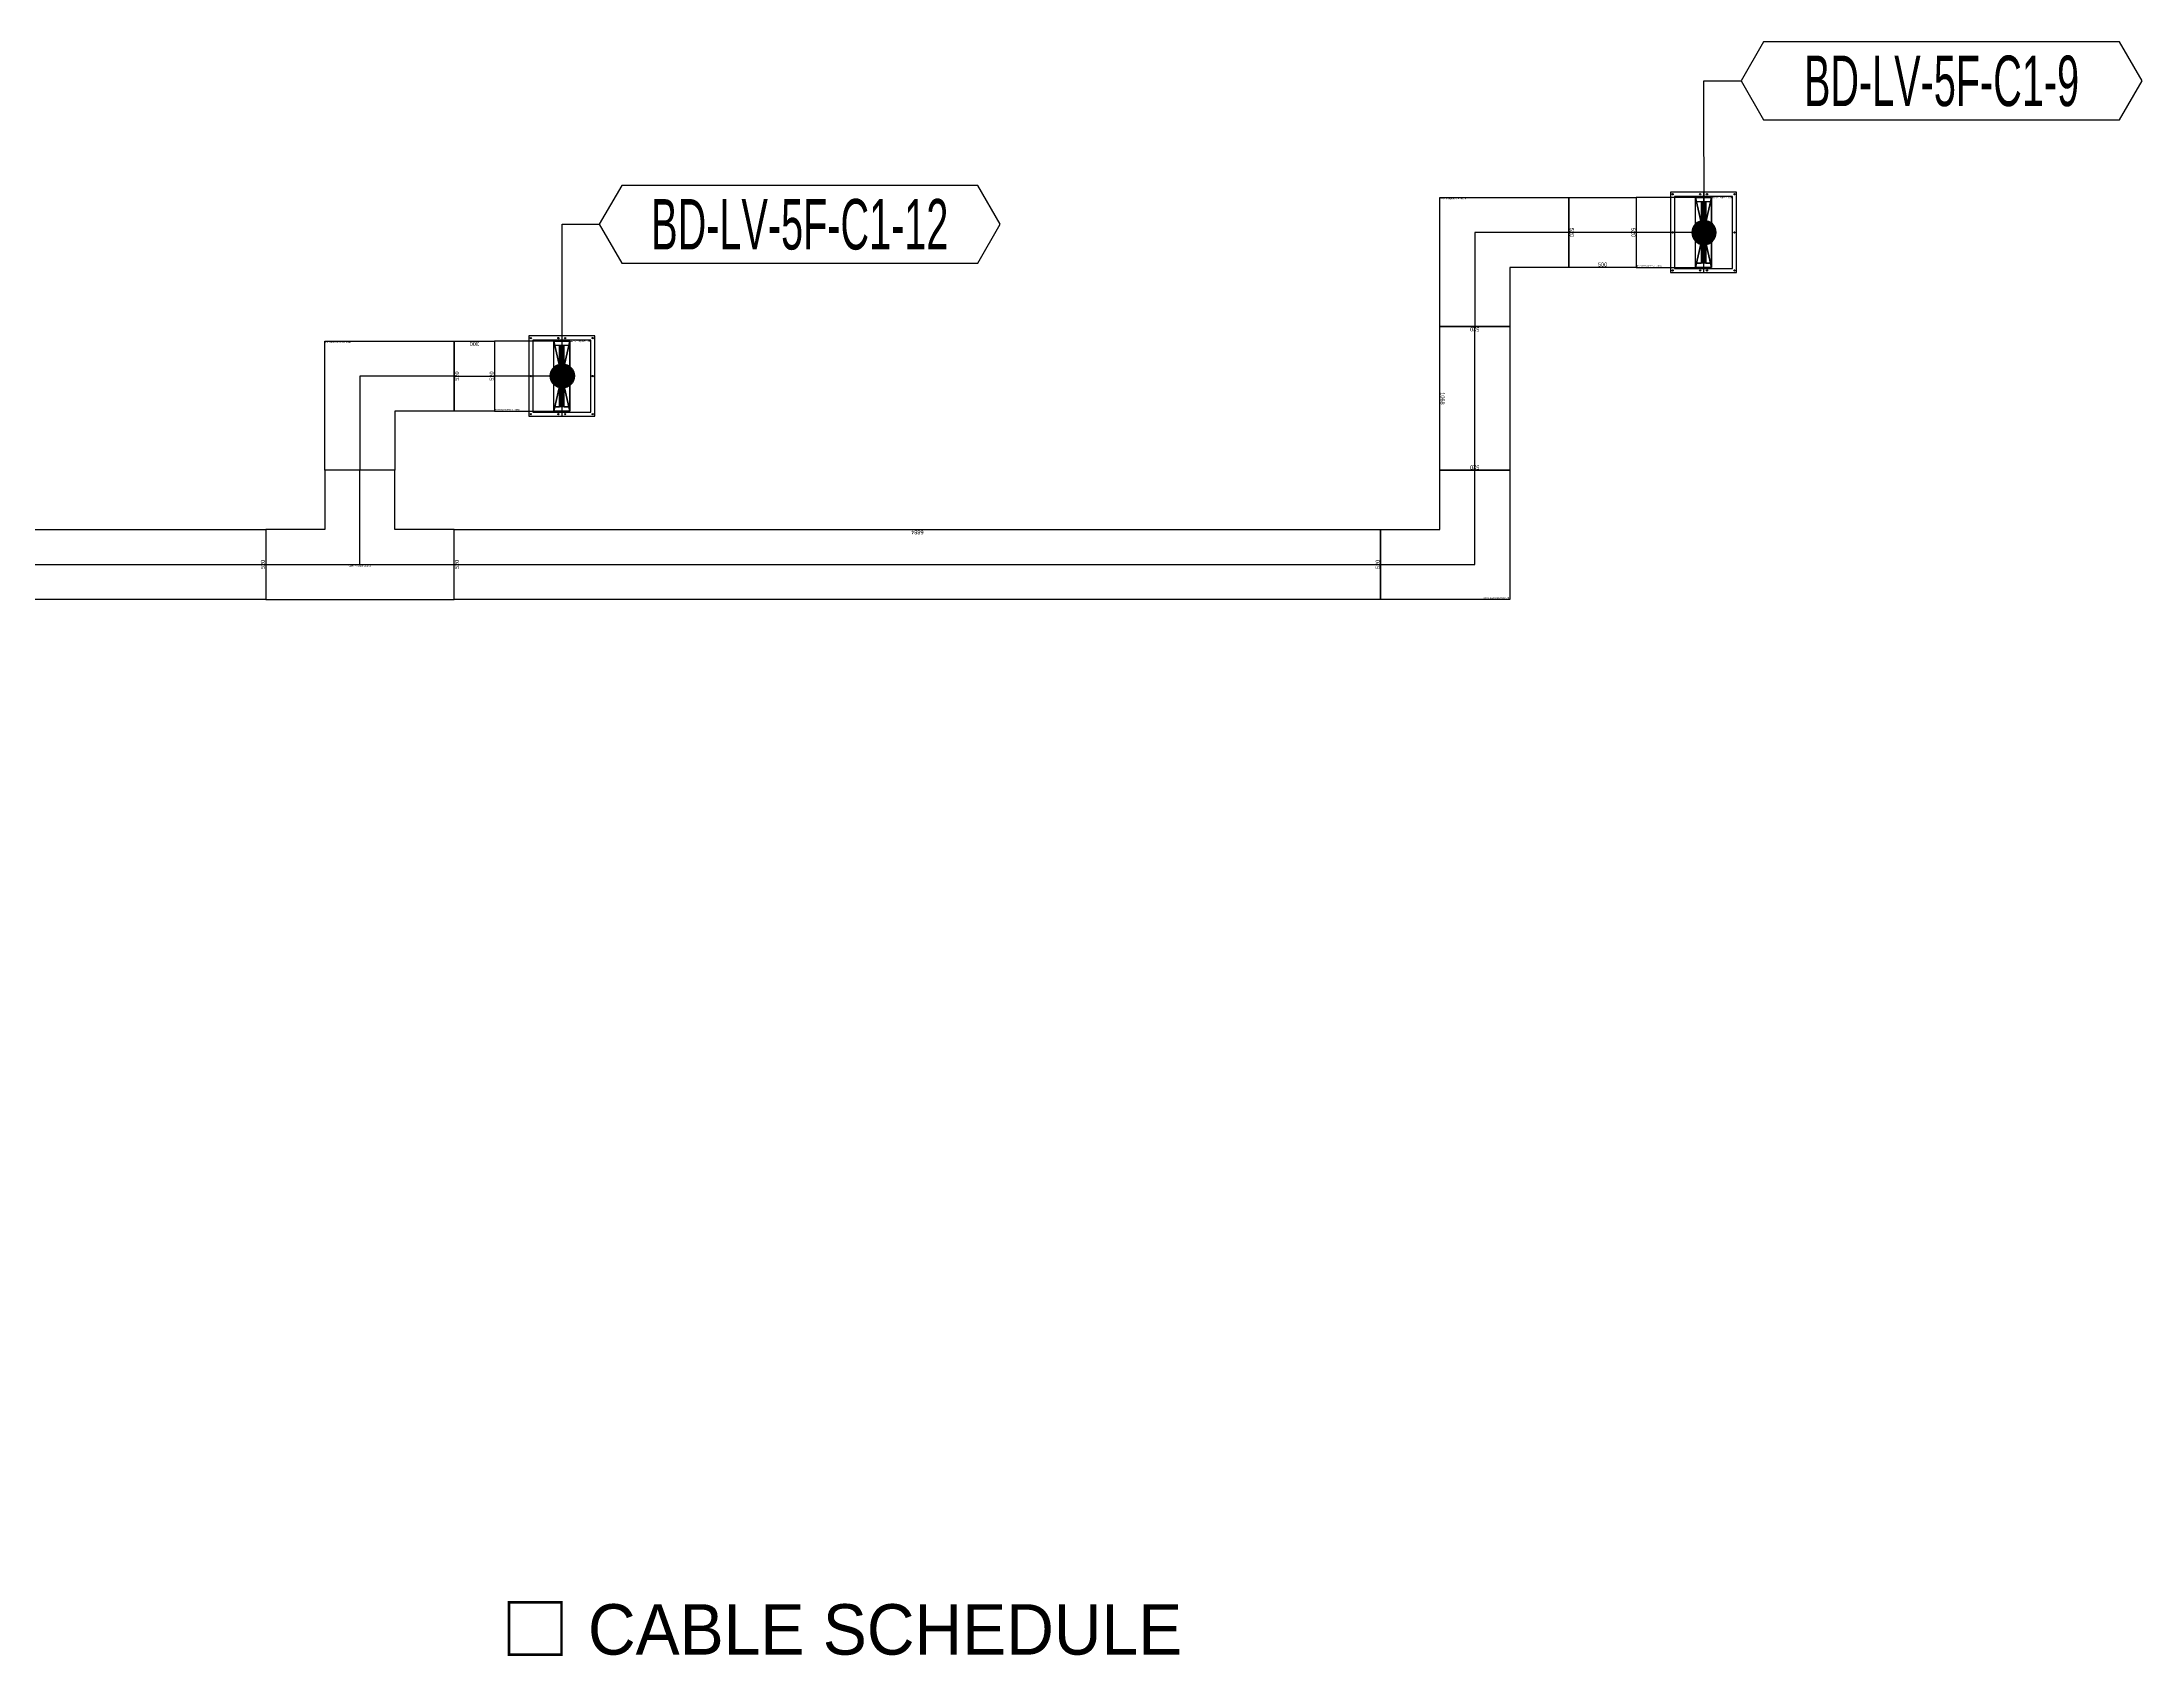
# Model space of a CAD drawing. Header units: millimetres. Extents: x 28486 to 374549, y -351975 to 868946.
# Drawn here: x 322432 to 338037, y 392886 to 404883 of the extents above; entities that cross this region are included whole.
import ezdxf
from ezdxf.enums import TextEntityAlignment as Align

# ---------------------------------------------------------------- set-up
doc = ezdxf.new("R2010")
doc.units = ezdxf.units.MM
doc.header["$LTSCALE"] = 150
doc.layers.get('Defpoints').update_dxf_attribs({"color": 150})
for name, color, linetype in [('-----27 Bus Duct_LV_380-220V_IT BACK UP', 2, 'Continuous'), ('-----29 Indicator', 1, 'Continuous'), ('-----29 주기', 1, 'Continuous'), ('-----30 Text', 2, 'Continuous'), ('-----99 Cable Schedule', 2, 'Continuous')]:
    doc.layers.add(name, color=color, linetype=linetype)
doc.styles.add('ELEC', font='')
doc.styles.get("Standard").update_dxf_attribs({"font": ''})
doc.styles.get('ELEC').set_extended_font_data('Dotum')
doc.styles.get('Standard').set_extended_font_data('Dotum')
doc.dimstyles.new('전기통신참고용-치수', dxfattribs={"dimscale": 15, "dimtxt": 2, "dimasz": 0, "dimexe": 0, "dimexo": 0, "dimgap": 0.4, "dimtad": 4, "dimdec": 0, "dimzin": 0, "dimdsep": 46, "dimtxsty": 'Standard', "dimblk": 'NONE', "dimcen": 0, "dimse1": 1, "dimse2": 1, "dimsd1": 1, "dimsd2": 1, "dimclrd": 8, "dimclre": 8, "dimclrt": 8, "dimadec": 0, "dimazin": 0, "dimtfac": 1, "dimtdec": 0, "dimtix": 1, "dimtmove": 2, "dimatfit": 0, "dimldrblk": 'NONE', "dimfxl": 2, "dimtolj": 1, "dimtzin": 0, "dimarcsym": 0})

# ---------------------------------------------------------------- blocks, each defined once
blk = doc.blocks.new('*D2134')
at = {"layer": 'Defpoints', "color": 0, "transparency": 16777216}
for p in [(1.186606368719367e-12, 7125.00368206641), (520.0000000000011, 7125.00368206641), (520.0000000000011, 7125.00368206641)]:
    blk.add_point(p, dxfattribs=at)
at = {"color": 0, "transparency": 16777216, "insert": (260.0000000000011, 7103.983329284863), "char_height": 30, "attachment_point": 5}
blk.add_mtext('\\A1;{\\C0;520}', dxfattribs=at)
blk = doc.blocks.new('_None')
blk = doc.blocks.new('*D2135')
at = {"layer": 'Defpoints', "color": 0, "transparency": 16777216}
for p in [(520.0000000000014, 7125.003682066414), (520.0000000001064, 7125.003682066414), (520.0000000000007, 1830.754327137652)]:
    blk.add_point(p, dxfattribs=at)
at = {"color": 0, "transparency": 16777216, "insert": (498.9796472185614, 4477.879004602031), "char_height": 30, "attachment_point": 5, "rotation": 90}
blk.add_mtext('\\A1;{\\C0;5294}', dxfattribs=at)
blk = doc.blocks.new('*D2136')
at = {"layer": 'Defpoints', "color": 0, "transparency": 16777216}
for p in [(3.268496584496461e-13, 1830.754327137651), (520.0000000000005, 1830.754327137651), (520.0000000000005, 1830.754327137651)]:
    blk.add_point(p, dxfattribs=at)
at = {"color": 0, "transparency": 16777216, "insert": (260.0000000000004, 1851.774679919198), "char_height": 30, "attachment_point": 5}
blk.add_mtext('\\A1;{\\C0;520}', dxfattribs=at)
blk = doc.blocks.new('*U42')
at = {"color": 0}
blk.add_lwpolyline([(-260.0000000000036, -260), (-260.0000000000036, -700), (259.9999999999964, -700), (259.9999999999964, -260), (699.9999999999964, -260), (699.9999999999964, 260), (-700.0000000000036, 260), (-700.0000000000036, -260)], close=True, dxfattribs=at)
at = {"color": 1}
for points in [[(700, 0), (-700, 0)], [(0, 0), (0, -700)]]:
    blk.add_lwpolyline(points, dxfattribs=at)
at = {"color": 0, "style": 'ELEC'}
blk.add_text('BD TEE(HORIZ)-AL 4000A', height=10, dxfattribs=at).set_placement((-3.637978807091713e-12, 10), align=Align.MIDDLE)
blk = doc.blocks.new('*D2138')
at = {"layer": 'Defpoints', "color": 0, "transparency": 16777216}
for p in [(3.126388037344441e-13, 2231.633393476762), (520.0000000000003, 2231.633393476762), (520.0000000000003, 2231.633393476762)]:
    blk.add_point(p, dxfattribs=at)
at = {"color": 0, "transparency": 16777216, "insert": (260.0000000000003, 2210.613040695215), "char_height": 30, "attachment_point": 5}
blk.add_mtext('\\A1;{\\C0;520}', dxfattribs=at)
blk = doc.blocks.new('*D2139')
at = {"layer": 'Defpoints', "color": 0, "transparency": 16777216}
for p in [(520.0000000000006, 2231.633393476763), (520.0000000001033, 2231.633393476763), (519.9999999999994, -4652.366607414076)]:
    blk.add_point(p, dxfattribs=at)
at = {"color": 0, "transparency": 16777216, "insert": (498.9796472185568, -1210.366606968656), "char_height": 30, "attachment_point": 5, "rotation": 90}
blk.add_mtext('\\A1;{\\C0;6884}', dxfattribs=at)
blk = doc.blocks.new('*D2140')
at = {"layer": 'Defpoints', "color": 0, "transparency": 16777216}
for p in [(-8.171241461241152e-13, -4652.366607414075), (519.9999999999992, -4652.366607414075), (519.9999999999992, -4652.366607414075)]:
    blk.add_point(p, dxfattribs=at)
at = {"color": 0, "transparency": 16777216, "insert": (259.9999999999992, -4631.346254632528), "char_height": 30, "attachment_point": 5}
blk.add_mtext('\\A1;{\\C0;520}', dxfattribs=at)
blk = doc.blocks.new('*U24')
at = {"color": 0}
blk.add_lwpolyline([(-260.0000000000036, -260), (699.9999999999964, -260), (699.9999999999964, 260), (259.9999999999964, 260), (259.9999999999964, 700), (-260.0000000000036, 700)], close=True, dxfattribs=at)
at = {"color": 1}
blk.add_lwpolyline([(700, 0), (0, 0), (0, 700)], dxfattribs=at)
at = {"color": 0, "style": 'ELEC'}
blk.add_text('BD ELBOW(HORIZ)-AL 4000A', height=10, dxfattribs=at).set_placement((-255.0000000000036, -250), align=Align.MIDDLE_LEFT)
blk = doc.blocks.new('*U23')
at = {"color": 1}
for p, q in [((60, 260), (-60, -260)), ((-60, 260), (60, -260))]:
    blk.add_line(p, q, dxfattribs=at)
at = {"color": 0}
blk.add_line((-3.637978807091713e-12, -298.4999999999964), (-3.637978807091713e-12, 298.5000000000036), dxfattribs=at)
for points in [[(-245.0000000000036, -298.4999999999964), (244.9999999999964, -298.4999999999964), (244.9999999999964, 298.5000000000036), (-245.0000000000036, 298.5000000000036)], [(-215.0000000000036, -267.4999999999964), (214.9999999999964, -267.4999999999964), (214.9999999999964, 267.5000000000036), (-215.0000000000036, 267.5000000000036)]]:
    blk.add_lwpolyline(points, close=True, dxfattribs=at)
at = {"color": 1}
blk.add_lwpolyline([(60, -260), (-60, -260), (-60, 260), (60, 260)], close=True, dxfattribs=at)
for points in [[(-60, 14, -0.414213562373095), (-58, 16), (-17.19999999999709, 16, 0.4142135623730951), (-16.19999999999709, 17), (-16.19999999999709, 227, 0.4142135623730951), (-17.19999999999709, 228), (-58, 228, -0.414213562373095), (-60, 230), (-60, 260, -0.4142135623730951), (-59, 259), (-59, 230, 0.4142135623730951), (-58, 229), (58, 229, 0.4142135623730951), (59, 230), (59, 259, -0.4142135623730951), (60, 260), (60, 230, -0.414213562373095), (58, 228), (17.19999999999709, 228, 0.4142135623730951), (16.19999999999709, 227), (16.19999999999709, 17, 0.4142135623730951), (17.19999999999709, 16), (58, 16, -0.414213562373095), (60, 14), (60.00000000000728, 2, -0.4142135623730951), (59.00000000000728, 3), (59, 14, 0.414213562373095), (58, 15), (-58, 15, 0.4142135623730951), (-59, 14), (-58.99999999999272, 3, -0.4142135623730951), (-59.99999999999272, 2), (-59.99999999999272, 2), (-59.99999999999272, 2), (-59.99999999999272, 2)], [(-15.19999999999709, 17), (-15.19999999999709, 227, -0.414213562373095), (-14.19999999999709, 228), (14.19999999999709, 228, -0.414213562373095), (15.19999999999709, 227), (15.19999999999709, 17, -0.414213562373095), (14.19999999999709, 16), (-14.19999999999709, 16, -0.414213562373095)], [(-14.19999999999709, 18), (-14.19999999999709, 226, -0.414213562373095), (-13.19999999999709, 227), (-8.85000000000582, 227, -0.414213562373095), (-7.850000000005821, 226), (-7.850000000005821, 18, -0.414213562373095), (-8.85000000000582, 17), (-13.19999999999709, 17, -0.414213562373095)], [(-6.849999999998545, 18), (-6.849999999998545, 226, -0.414213562373095), (-5.849999999998545, 227), (-1.500000000007276, 227, -0.414213562373095), (-0.500000000007276, 226), (-0.500000000007276, 18, -0.414213562373095), (-1.500000000007276, 17), (-5.849999999998545, 17, -0.414213562373095)], [(0.500000000007276, 18), (0.500000000007276, 226, -0.414213562373095), (1.500000000007276, 227), (5.849999999998545, 227, -0.414213562373095), (6.849999999998545, 226), (6.849999999998545, 18, -0.414213562373095), (5.849999999998545, 17), (1.500000000007276, 17, -0.414213562373095)], [(7.850000000005821, 18), (7.850000000005821, 226, -0.414213562373095), (8.85000000000582, 227), (13.19999999999709, 227, -0.414213562373095), (14.19999999999709, 226), (14.19999999999709, 18, -0.414213562373095), (13.19999999999709, 17), (8.85000000000582, 17, -0.414213562373095)], [(-60, -230, -0.414213562373095), (-58, -228), (-17.19999999999709, -228, 0.4142135623730951), (-16.19999999999709, -227), (-16.19999999999709, -17, 0.4142135623730951), (-17.19999999999709, -16), (-58, -16, -0.414213562373095), (-60, -14), (-59.99999999999272, 0, -0.4142135623730951), (-58.99999999999272, -1), (-59, -14, 0.4142135623730951), (-58, -15), (58, -15, 0.4142135623730951), (59, -14), (59.00000000000728, -1, -0.4142135623730951), (60.00000000000728, 0), (60, -14, -0.414213562373095), (58, -16), (17.19999999999709, -16, 0.4142135623730951), (16.19999999999709, -17), (16.19999999999709, -227, 0.4142135623730951), (17.19999999999709, -228), (58, -228, -0.414213562373095), (60, -230), (60, -260, -0.4142135623730951), (59, -259), (59, -230, 0.414213562373095), (58, -229), (-58, -229, 0.4142135623730951), (-59, -230), (-59, -259, -0.4142135623730951), (-60, -260), (-60, -260), (-60, -260), (-60, -260)], [(-15.19999999999709, -227), (-15.19999999999709, -17, -0.414213562373095), (-14.19999999999709, -16), (14.19999999999709, -16, -0.414213562373095), (15.19999999999709, -17), (15.19999999999709, -227, -0.414213562373095), (14.19999999999709, -228), (-14.19999999999709, -228, -0.414213562373095)], [(-14.19999999999709, -226), (-14.19999999999709, -18, -0.414213562373095), (-13.19999999999709, -17), (-8.85000000000582, -17, -0.414213562373095), (-7.850000000005821, -18), (-7.850000000005821, -226, -0.414213562373095), (-8.85000000000582, -227), (-13.19999999999709, -227, -0.414213562373095)], [(-6.849999999998545, -226), (-6.849999999998545, -18, -0.414213562373095), (-5.849999999998545, -17), (-1.500000000007276, -17, -0.414213562373095), (-0.500000000007276, -18), (-0.500000000007276, -226, -0.414213562373095), (-1.500000000007276, -227), (-5.849999999998545, -227, -0.414213562373095)], [(0.500000000007276, -226), (0.500000000007276, -18, -0.414213562373095), (1.500000000007276, -17), (5.849999999998545, -17, -0.414213562373095), (6.849999999998545, -18), (6.849999999998545, -226, -0.414213562373095), (5.849999999998545, -227), (1.500000000007276, -227, -0.414213562373095)], [(7.850000000005821, -226), (7.850000000005821, -18, -0.414213562373095), (8.85000000000582, -17), (13.19999999999709, -17, -0.414213562373095), (14.19999999999709, -18), (14.19999999999709, -226, -0.414213562373095), (13.19999999999709, -227), (8.85000000000582, -227, -0.414213562373095)]]:
    blk.add_lwpolyline(points, format="xyb", close=True, dxfattribs=at)
at = {"color": 0}
for centre in [(-230.0000000000036, 283.0000000000036), (-25.00000000000364, 283.0000000000036), (24.99999999999636, 283.0000000000036), (229.9999999999964, 283.0000000000036), (-230.0000000000036, 3.637978807091713e-12), (229.9999999999964, 3.637978807091713e-12), (-230.0000000000036, -282.9999999999964), (-25.00000000000364, -282.9999999999964), (24.99999999999636, -282.9999999999964), (229.9999999999964, -282.9999999999964)]:
    blk.add_circle(centre, 5, dxfattribs=at)
at = {"color": 0, "style": 'ELEC'}
blk.add_text('BD Flanged End-AL 4000A', height=10, dxfattribs=at).set_placement((-210.0000000000036, -257.4999999999964), align=Align.MIDDLE_LEFT)
blk = doc.blocks.new('*U22')
at = {"color": 1}
for p, q in [((340, 260), (220, -260)), ((220, 260), (340, -260))]:
    blk.add_line(p, q, dxfattribs=at)
at = {"color": 0}
blk.add_lwpolyline([(-220.0000000000036, -260), (219.9999999999964, -260), (219.9999999999964, 260), (-220.0000000000036, 260)], close=True, dxfattribs=at)
blk.add_lwpolyline([(219.9999999999964, -260), (339.9999999999964, -260), (339.9999999999964, 260), (219.9999999999964, 260)], dxfattribs=at)
at = {"color": 1}
for points in [[(220.0000000000036, 14, -0.414213562373095), (222.0000000000036, 16), (262.8000000000065, 16, 0.4142135623730951), (263.8000000000065, 17), (263.8000000000065, 227, 0.4142135623730951), (262.8000000000065, 228), (222.0000000000036, 228, -0.414213562373095), (220.0000000000036, 230), (220.0000000000036, 260, -0.4142135623730951), (221.0000000000036, 259), (221.0000000000036, 230, 0.4142135623730951), (222.0000000000036, 229), (338.0000000000036, 229, 0.4142135623730951), (339.0000000000036, 230), (339.0000000000036, 259, -0.4142135623730951), (340.0000000000036, 260), (340.0000000000036, 230, -0.414213562373095), (338.0000000000036, 228), (297.2000000000007, 228, 0.4142135623730951), (296.2000000000007, 227), (296.2000000000007, 17, 0.4142135623730951), (297.2000000000007, 16), (338.0000000000036, 16, -0.414213562373095), (340.0000000000036, 14), (340.0000000000109, 2, -0.4142135623730951), (339.0000000000109, 3), (339.0000000000036, 14, 0.414213562373095), (338.0000000000036, 15), (222.0000000000036, 15, 0.4142135623730951), (221.0000000000036, 14), (221.0000000000109, 3, -0.4142135623730951), (220.0000000000109, 2), (220.0000000000109, 2), (220.0000000000109, 2), (220.0000000000109, 2)], [(264.8000000000065, 17), (264.8000000000065, 227, -0.414213562373095), (265.8000000000065, 228), (294.2000000000007, 228, -0.414213562373095), (295.2000000000007, 227), (295.2000000000007, 17, -0.414213562373095), (294.2000000000007, 16), (265.8000000000065, 16, -0.414213562373095)], [(265.8000000000065, 18), (265.8000000000065, 226, -0.414213562373095), (266.8000000000065, 227), (271.1499999999978, 227, -0.414213562373095), (272.1499999999978, 226), (272.1499999999978, 18, -0.414213562373095), (271.1499999999978, 17), (266.8000000000065, 17, -0.414213562373095)], [(273.1500000000051, 18), (273.1500000000051, 226, -0.414213562373095), (274.1500000000051, 227), (278.4999999999964, 227, -0.414213562373095), (279.4999999999964, 226), (279.4999999999964, 18, -0.414213562373095), (278.4999999999964, 17), (274.1500000000051, 17, -0.414213562373095)], [(280.5000000000109, 18), (280.5000000000109, 226, -0.414213562373095), (281.5000000000109, 227), (285.8500000000022, 227, -0.414213562373095), (286.8500000000022, 226), (286.8500000000022, 18, -0.414213562373095), (285.8500000000022, 17), (281.5000000000109, 17, -0.414213562373095)], [(287.8500000000095, 18), (287.8500000000095, 226, -0.414213562373095), (288.8500000000095, 227), (293.2000000000007, 227, -0.414213562373095), (294.2000000000007, 226), (294.2000000000007, 18, -0.414213562373095), (293.2000000000007, 17), (288.8500000000095, 17, -0.414213562373095)], [(220.0000000000036, -230, -0.414213562373095), (222.0000000000036, -228), (262.8000000000065, -228, 0.4142135623730951), (263.8000000000065, -227), (263.8000000000065, -17, 0.4142135623730951), (262.8000000000065, -16), (222.0000000000036, -16, -0.414213562373095), (220.0000000000036, -14), (220.0000000000109, 0, -0.4142135623730951), (221.0000000000109, -1), (221.0000000000036, -14, 0.4142135623730951), (222.0000000000036, -15), (338.0000000000036, -15, 0.4142135623730951), (339.0000000000036, -14), (339.0000000000109, -1, -0.4142135623730951), (340.0000000000109, 0), (340.0000000000036, -14, -0.414213562373095), (338.0000000000036, -16), (297.2000000000007, -16, 0.4142135623730951), (296.2000000000007, -17), (296.2000000000007, -227, 0.4142135623730951), (297.2000000000007, -228), (338.0000000000036, -228, -0.414213562373095), (340.0000000000036, -230), (340.0000000000036, -260, -0.4142135623730951), (339.0000000000036, -259), (339.0000000000036, -230, 0.414213562373095), (338.0000000000036, -229), (222.0000000000036, -229, 0.4142135623730951), (221.0000000000036, -230), (221.0000000000036, -259, -0.4142135623730951), (220.0000000000036, -260), (220.0000000000036, -260), (220.0000000000036, -260), (220.0000000000036, -260)], [(264.8000000000065, -227), (264.8000000000065, -17, -0.414213562373095), (265.8000000000065, -16), (294.2000000000007, -16, -0.414213562373095), (295.2000000000007, -17), (295.2000000000007, -227, -0.414213562373095), (294.2000000000007, -228), (265.8000000000065, -228, -0.414213562373095)], [(265.8000000000065, -226), (265.8000000000065, -18, -0.414213562373095), (266.8000000000065, -17), (271.1499999999978, -17, -0.414213562373095), (272.1499999999978, -18), (272.1499999999978, -226, -0.414213562373095), (271.1499999999978, -227), (266.8000000000065, -227, -0.414213562373095)], [(273.1500000000051, -226), (273.1500000000051, -18, -0.414213562373095), (274.1500000000051, -17), (278.4999999999964, -17, -0.414213562373095), (279.4999999999964, -18), (279.4999999999964, -226, -0.414213562373095), (278.4999999999964, -227), (274.1500000000051, -227, -0.414213562373095)], [(280.5000000000109, -226), (280.5000000000109, -18, -0.414213562373095), (281.5000000000109, -17), (285.8500000000022, -17, -0.414213562373095), (286.8500000000022, -18), (286.8500000000022, -226, -0.414213562373095), (285.8500000000022, -227), (281.5000000000109, -227, -0.414213562373095)], [(287.8500000000095, -226), (287.8500000000095, -18, -0.414213562373095), (288.8500000000095, -17), (293.2000000000007, -17, -0.414213562373095), (294.2000000000007, -18), (294.2000000000007, -226, -0.414213562373095), (293.2000000000007, -227), (288.8500000000095, -227, -0.414213562373095)]]:
    blk.add_lwpolyline(points, format="xyb", close=True, dxfattribs=at)
blk.add_lwpolyline([(220, 0), (-220, 0)], dxfattribs=at)
at = {"color": 0, "style": 'ELEC'}
blk.add_text('BD ELBOW(VERT)-AL 4000A', height=10, dxfattribs=at).set_placement((-215.0000000000036, -250), align=Align.MIDDLE_LEFT)
blk = doc.blocks.new('A$C9a0ab699')
h = blk.add_hatch(color=0)
edge = h.paths.add_edge_path()
edge.add_arc((2.182787284255028e-11, 2.299202606081963e-09), 64.0071934098378, 720.0000000000341, 1080.000000000034, ccw=False)
at = {"color": 0}
blk.add_circle((2.182787284255028e-11, 2.299202606081963e-09), 64.0071934098378, dxfattribs=at)
blk = doc.blocks.new('*D2130')
at = {"layer": 'Defpoints', "color": 0, "transparency": 16777216}
for p in [(4.476419235288631e-13, 2996.752396195851), (520.0000000000003, 2996.752396195851), (520.0000000000003, 2996.752396195851)]:
    blk.add_point(p, dxfattribs=at)
at = {"color": 0, "transparency": 16777216, "insert": (260.0000000000004, 2975.732043414304), "char_height": 30, "attachment_point": 5}
blk.add_mtext('\\A1;{\\C0;520}', dxfattribs=at)
blk = doc.blocks.new('*D2131')
at = {"layer": 'Defpoints', "color": 0, "transparency": 16777216}
for p in [(520.0000000000006, 2996.752396195852), (520.0000000001046, 2996.752396195852), (520.0000000000008, 2696.75239619581)]:
    blk.add_point(p, dxfattribs=at)
at = {"color": 0, "transparency": 16777216, "insert": (498.9796472185585, 2846.75239619583), "char_height": 30, "attachment_point": 5, "rotation": 90}
blk.add_mtext('\\A1;{\\C0;300}', dxfattribs=at)
blk = doc.blocks.new('*D2132')
at = {"layer": 'Defpoints', "color": 0, "transparency": 16777216}
for p in [(4.831690603168681e-13, 2696.752396195809), (520.0000000000006, 2696.752396195809), (520.0000000000006, 2696.752396195809)]:
    blk.add_point(p, dxfattribs=at)
at = {"color": 0, "transparency": 16777216, "insert": (260.0000000000005, 2717.772748977356), "char_height": 30, "attachment_point": 5}
blk.add_mtext('\\A1;{\\C0;520}', dxfattribs=at)
blk = doc.blocks.new('*D2142')
at = {"layer": 'Defpoints', "color": 0, "transparency": 16777216}
for p in [(6.394884621840902e-13, 3976.751111275357), (520.0000000000006, 3976.751111275357), (520.0000000000006, 3976.751111275357)]:
    blk.add_point(p, dxfattribs=at)
at = {"color": 0, "transparency": 16777216, "insert": (260.0000000000006, 3955.73075849381), "char_height": 30, "attachment_point": 5}
blk.add_mtext('\\A1;{\\C0;520}', dxfattribs=at)
blk = doc.blocks.new('*D2143')
at = {"layer": 'Defpoints', "color": 0, "transparency": 16777216}
for p in [(520.0000000000008, 3976.751111275359), (520.000000000105, 3976.751111275359), (520.0000000000008, 2908.751753742373)]:
    blk.add_point(p, dxfattribs=at)
at = {"color": 0, "transparency": 16777216, "insert": (498.9796472185593, 3442.751432508865), "char_height": 30, "attachment_point": 5, "rotation": 90}
blk.add_mtext('\\A1;{\\C0;1068}', dxfattribs=at)
blk = doc.blocks.new('*D2144')
at = {"layer": 'Defpoints', "color": 0, "transparency": 16777216}
for p in [(5.258016244624741e-13, 2908.751753742372), (520.0000000000006, 2908.751753742372), (520.0000000000006, 2908.751753742372)]:
    blk.add_point(p, dxfattribs=at)
at = {"color": 0, "transparency": 16777216, "insert": (260.0000000000006, 2929.772106523919), "char_height": 30, "attachment_point": 5}
blk.add_mtext('\\A1;{\\C0;520}', dxfattribs=at)
blk = doc.blocks.new('*D2146')
at = {"layer": 'Defpoints', "color": 0, "transparency": 16777216}
for p in [(6.394884621840902e-13, 3976.751111275357), (520.0000000000006, 3976.751111275357), (520.0000000000006, 3976.751111275357)]:
    blk.add_point(p, dxfattribs=at)
at = {"color": 0, "transparency": 16777216, "insert": (260.0000000000006, 3955.73075849381), "char_height": 30, "attachment_point": 5}
blk.add_mtext('\\A1;{\\C0;520}', dxfattribs=at)
blk = doc.blocks.new('*D2147')
at = {"layer": 'Defpoints', "color": 0, "transparency": 16777216}
for p in [(520.0000000000008, 3976.751111275359), (520.000000000106, 3976.751111275359), (520.0000000000009, 3476.751111275316)]:
    blk.add_point(p, dxfattribs=at)
at = {"color": 0, "transparency": 16777216, "insert": (498.9796472185602, 3726.751111275336), "char_height": 30, "attachment_point": 5, "rotation": 90}
blk.add_mtext('\\A1;{\\C0;500}', dxfattribs=at)
blk = doc.blocks.new('*D2148')
at = {"layer": 'Defpoints', "color": 0, "transparency": 16777216}
for p in [(6.323830348264892e-13, 3476.751111275315), (520.0000000000007, 3476.751111275315), (520.0000000000007, 3476.751111275315)]:
    blk.add_point(p, dxfattribs=at)
at = {"color": 0, "transparency": 16777216, "insert": (260.0000000000007, 3497.771464056862), "char_height": 30, "attachment_point": 5}
blk.add_mtext('\\A1;{\\C0;520}', dxfattribs=at)
blk = doc.blocks.new('*U2133')
at = {"color": 1}
blk.add_line((260.000000000001, 7125.00368206641), (260.0000000000003, 1830.754327137651), dxfattribs=at)
at = {"color": 0}
blk.add_lwpolyline([(520.0000000000005, 1830.754327137651), (3.268496584496461e-13, 1830.754327137651), (1.186606368719367e-12, 7125.00368206641), (520.0000000000011, 7125.00368206641)], close=True, dxfattribs=at)
for base, p1, p2, override, picture, middle in [((520.0000000000011, 7125.00368206641), (1.186606368719367e-12, 7125.00368206641), (520.0000000000011, 7125.00368206641), {"dimtxsty": 'Standard', "dimclrd": 0, "dimclre": 0, "dimclrt": 0}, '*D2134', (260.0000000000011, 7103.983329284863)), ((520.0000000000005, 1830.754327137651), (3.268496584496461e-13, 1830.754327137651), (520.0000000000005, 1830.754327137651), {"dimtad": 1, "dimtxsty": 'Standard', "dimclrd": 0, "dimclre": 0, "dimclrt": 0}, '*D2136', (260.0000000000004, 1851.774679919198))]:
    dim = blk.add_linear_dim(base=base, p1=p1, p2=p2, text='{\\C0;<>}', dimstyle='전기통신참고용-치수', override=override, dxfattribs=at)
    dim.commit()
    dim.dimension.update_dxf_attribs({"geometry": picture, "text_midpoint": middle})
dim = blk.add_linear_dim(base=(520.0000000001064, 7125.003682066414), p1=(520.0000000000005, 1830.754327137651), p2=(520.0000000000011, 7125.00368206641), angle=90, text='{\\C0;<>}', dimstyle='전기통신참고용-치수', override={"dimtad": 1, "dimtxsty": 'Standard', "dimclrd": 0, "dimclre": 0, "dimclrt": 0}, dxfattribs=at)
dim.commit()
dim.dimension.update_dxf_attribs({"geometry": '*D2135', "text_midpoint": (498.9796472185614, 4477.879004602031)})
blk = doc.blocks.new('*U2137')
at = {"color": 1}
blk.add_line((260.0000000000002, 2231.633393476762), (259.9999999999991, -4652.366607414075), dxfattribs=at)
at = {"color": 0}
blk.add_lwpolyline([(519.9999999999992, -4652.366607414075), (-8.171241461241152e-13, -4652.366607414075), (3.126388037344441e-13, 2231.633393476762), (520.0000000000003, 2231.633393476762)], close=True, dxfattribs=at)
for base, p1, p2, override, picture, middle in [((520.0000000000003, 2231.633393476762), (3.126388037344441e-13, 2231.633393476762), (520.0000000000003, 2231.633393476762), {"dimtxsty": 'Standard', "dimclrd": 0, "dimclre": 0, "dimclrt": 0}, '*D2138', (260.0000000000003, 2210.613040695215)), ((519.9999999999992, -4652.366607414075), (-8.171241461241152e-13, -4652.366607414075), (519.9999999999992, -4652.366607414075), {"dimtad": 1, "dimtxsty": 'Standard', "dimclrd": 0, "dimclre": 0, "dimclrt": 0}, '*D2140', (259.9999999999992, -4631.346254632528))]:
    dim = blk.add_linear_dim(base=base, p1=p1, p2=p2, text='{\\C0;<>}', dimstyle='전기통신참고용-치수', override=override, dxfattribs=at)
    dim.commit()
    dim.dimension.update_dxf_attribs({"geometry": picture, "text_midpoint": middle})
dim = blk.add_linear_dim(base=(520.0000000001033, 2231.633393476763), p1=(519.9999999999992, -4652.366607414075), p2=(520.0000000000003, 2231.633393476762), angle=90, text='{\\C0;<>}', dimstyle='전기통신참고용-치수', override={"dimtad": 1, "dimtxsty": 'Standard', "dimclrd": 0, "dimclre": 0, "dimclrt": 0}, dxfattribs=at)
dim.commit()
dim.dimension.update_dxf_attribs({"geometry": '*D2139', "text_midpoint": (498.9796472185568, -1210.366606968656)})
blk = doc.blocks.new('*U2129')
at = {"color": 1}
blk.add_line((260.0000000000004, 2996.752396195851), (260.0000000000005, 2696.752396195809), dxfattribs=at)
at = {"color": 0}
blk.add_lwpolyline([(520.0000000000006, 2696.752396195809), (4.831690603168681e-13, 2696.752396195809), (4.476419235288631e-13, 2996.752396195851), (520.0000000000003, 2996.752396195851)], close=True, dxfattribs=at)
for base, p1, p2, override, picture, middle in [((520.0000000000003, 2996.752396195851), (4.476419235288631e-13, 2996.752396195851), (520.0000000000003, 2996.752396195851), {"dimtxsty": 'Standard', "dimclrd": 0, "dimclre": 0, "dimclrt": 0}, '*D2130', (260.0000000000004, 2975.732043414304)), ((520.0000000000006, 2696.752396195809), (4.831690603168681e-13, 2696.752396195809), (520.0000000000006, 2696.752396195809), {"dimtad": 1, "dimtxsty": 'Standard', "dimclrd": 0, "dimclre": 0, "dimclrt": 0}, '*D2132', (260.0000000000005, 2717.772748977356))]:
    dim = blk.add_linear_dim(base=base, p1=p1, p2=p2, text='{\\C0;<>}', dimstyle='전기통신참고용-치수', override=override, dxfattribs=at)
    dim.commit()
    dim.dimension.update_dxf_attribs({"geometry": picture, "text_midpoint": middle})
dim = blk.add_linear_dim(base=(520.0000000001046, 2996.752396195852), p1=(520.0000000000006, 2696.752396195809), p2=(520.0000000000003, 2996.752396195851), angle=90, text='{\\C0;<>}', dimstyle='전기통신참고용-치수', override={"dimtad": 1, "dimtxsty": 'Standard', "dimclrd": 0, "dimclre": 0, "dimclrt": 0}, dxfattribs=at)
dim.commit()
dim.dimension.update_dxf_attribs({"geometry": '*D2131', "text_midpoint": (498.9796472185585, 2846.75239619583)})
blk = doc.blocks.new('*U2141')
at = {"color": 1}
blk.add_line((260.0000000000006, 3976.751111275357), (260.0000000000005, 2908.751753742372), dxfattribs=at)
at = {"color": 0}
blk.add_lwpolyline([(520.0000000000006, 2908.751753742372), (5.258016244624741e-13, 2908.751753742372), (6.394884621840902e-13, 3976.751111275357), (520.0000000000006, 3976.751111275357)], close=True, dxfattribs=at)
for base, p1, p2, override, picture, middle in [((520.0000000000006, 3976.751111275357), (6.394884621840902e-13, 3976.751111275357), (520.0000000000006, 3976.751111275357), {"dimtxsty": 'Standard', "dimclrd": 0, "dimclre": 0, "dimclrt": 0}, '*D2142', (260.0000000000006, 3955.73075849381)), ((520.0000000000006, 2908.751753742372), (5.258016244624741e-13, 2908.751753742372), (520.0000000000006, 2908.751753742372), {"dimtad": 1, "dimtxsty": 'Standard', "dimclrd": 0, "dimclre": 0, "dimclrt": 0}, '*D2144', (260.0000000000006, 2929.772106523919))]:
    dim = blk.add_linear_dim(base=base, p1=p1, p2=p2, text='{\\C0;<>}', dimstyle='전기통신참고용-치수', override=override, dxfattribs=at)
    dim.commit()
    dim.dimension.update_dxf_attribs({"geometry": picture, "text_midpoint": middle})
dim = blk.add_linear_dim(base=(520.000000000105, 3976.751111275359), p1=(520.0000000000006, 2908.751753742372), p2=(520.0000000000006, 3976.751111275357), angle=90, text='{\\C0;<>}', dimstyle='전기통신참고용-치수', override={"dimtad": 1, "dimtxsty": 'Standard', "dimclrd": 0, "dimclre": 0, "dimclrt": 0}, dxfattribs=at)
dim.commit()
dim.dimension.update_dxf_attribs({"geometry": '*D2143', "text_midpoint": (498.9796472185593, 3442.751432508865)})
blk = doc.blocks.new('*U2145')
at = {"color": 1}
blk.add_line((260.0000000000006, 3976.751111275357), (260.0000000000006, 3476.751111275315), dxfattribs=at)
at = {"color": 0}
blk.add_lwpolyline([(520.0000000000007, 3476.751111275315), (6.323830348264892e-13, 3476.751111275315), (6.394884621840902e-13, 3976.751111275357), (520.0000000000006, 3976.751111275357)], close=True, dxfattribs=at)
for base, p1, p2, override, picture, middle in [((520.0000000000006, 3976.751111275357), (6.394884621840902e-13, 3976.751111275357), (520.0000000000006, 3976.751111275357), {"dimtxsty": 'Standard', "dimclrd": 0, "dimclre": 0, "dimclrt": 0}, '*D2146', (260.0000000000006, 3955.73075849381)), ((520.0000000000007, 3476.751111275315), (6.323830348264892e-13, 3476.751111275315), (520.0000000000007, 3476.751111275315), {"dimtad": 1, "dimtxsty": 'Standard', "dimclrd": 0, "dimclre": 0, "dimclrt": 0}, '*D2148', (260.0000000000007, 3497.771464056862))]:
    dim = blk.add_linear_dim(base=base, p1=p1, p2=p2, text='{\\C0;<>}', dimstyle='전기통신참고용-치수', override=override, dxfattribs=at)
    dim.commit()
    dim.dimension.update_dxf_attribs({"geometry": picture, "text_midpoint": middle})
dim = blk.add_linear_dim(base=(520.000000000106, 3976.751111275359), p1=(520.0000000000007, 3476.751111275315), p2=(520.0000000000006, 3976.751111275357), angle=90, text='{\\C0;<>}', dimstyle='전기통신참고용-치수', override={"dimtad": 1, "dimtxsty": 'Standard', "dimclrd": 0, "dimclre": 0, "dimclrt": 0}, dxfattribs=at)
dim.commit()
dim.dimension.update_dxf_attribs({"geometry": '*D2147', "text_midpoint": (498.9796472185602, 3726.751111275336)})

msp = doc.modelspace()

# ---------------------------------------------------------------- linework, layer by layer
at = {"layer": '-----29 주기'}
for points, elevation in [([(335224.522097012, 404883.3248037591), (335057.8122068, 404594.5748037573), (335224.5220970146, 404305.8248037538), (337870.3329761214, 404305.8248037538), (338037.0428663447, 404594.5748037573), (337870.3329761188, 404883.3248037591)], 1.499893963788295e-09), ([(326740.5220961219, 403817.3241613778), (326573.8122059099, 403528.574161376), (326740.5220961244, 403239.8241613726), (329386.3329752311, 403239.8241613726), (329553.0428654546, 403528.574161376), (329386.3329752287, 403817.3241613778)], -6.134471556623929e-10)]:
    msp.add_lwpolyline(points, close=True, dxfattribs=dict(at, elevation=elevation))
at = {"layer": '-----99 Cable Schedule', "color": 1}
for points, elevation in [([(334782.629163725, 403466.9987149941), (334782.1291637249, 404594.5748037573), (335057.8122068, 404594.5748037573)], 1.499893963788295e-09), ([(326298.6291628348, 402400.9980726129), (326298.1291628348, 403528.574161376), (326573.8122059099, 403528.574161376)], -6.134471556623929e-10)]:
    msp.add_lwpolyline(points, dxfattribs=dict(at, elevation=elevation))

# ---------------------------------------------------------------- block references
at = {"layer": '-----27 Bus Duct_LV_380-220V_IT BACK UP', "xscale": -1, "rotation": 180}
for p in [(333078.9999970582, 403467.9987150711, 1.499893963788295e-09), (324794.9999961681, 402399.9980725358)]:
    msp.add_blockref('*U24', p, dxfattribs=at)
at = {"layer": '-----27 Bus Duct_LV_380-220V_IT BACK UP'}
for name, p, rotation in [('*U2145', (330302.2488857828, 403727.9987150711, 1.499893963788295e-09), 270), ('*U23', (334778.9999970582, 403467.9987150711, 1.499893963788295e-09), 180), ('*U2141', (333338.9999970582, 405676.7504688135, 1.499893963788295e-09), 180), ('*U2129', (328491.7523923639, 402139.9980725358), 89.99999999999999), ('*U23', (326294.9999961681, 402399.998072536), 180), ('*U42', (324794.9999961681, 400999.9980725358), 180), ('*U2133', (325925.7543233057, 400739.9993575381), 89.99999999999999), ('*U2137', (327726.6333896448, 400739.9993575381), 89.99999999999999)]:
    msp.add_blockref(name, p, dxfattribs=dict(at, rotation=rotation))
for p in [(334498.9999970582, 403467.9987150711, 1.499893963788295e-09), (326014.9999961681, 402399.998072536)]:
    msp.add_blockref('*U22', p, dxfattribs=at)
at = {"layer": '-----27 Bus Duct_LV_380-220V_IT BACK UP', "xscale": -1}
msp.add_blockref('*U24', (333078.9999970589, 400999.9993575381, 1.499893963788295e-09), dxfattribs=at)
at = {"layer": '-----99 Cable Schedule', "color": 1, "xscale": -1.40625, "yscale": 1.40625, "zscale": 1.40625, "rotation": 180}
msp.add_blockref('A$C9a0ab699', (334782.629163725, 403466.9987149941, 1.499893963788295e-09), dxfattribs=at)
at = {"layer": '-----99 Cable Schedule', "color": 1, "xscale": 1.40625, "yscale": 1.40625, "zscale": 1.40625}
msp.add_blockref('A$C9a0ab699', (326298.6291628348, 402400.9980726129), dxfattribs=at)

# ---------------------------------------------------------------- texts
at = {"layer": '-----29 Indicator', "color": 2, "linetype": 'Continuous', "style": 'ELEC'}
msp.add_text('□ CABLE SCHEDULE', height=375, dxfattribs=at).set_placement((325841.5288717588, 393084.1252834629), align=Align.MIDDLE_LEFT)
at = {"layer": '-----30 Text', "linetype": 'Continuous', "style": 'ELEC', "width": 0.6}
for s, p in [('BD-LV-5F-C1-9', (336547.4275365667, 404594.5748037564, 2.011831919273471e-09)), ('BD-LV-5F-C1-12', (328063.4275356765, 403528.5741613751))]:
    msp.add_text(s, height=375, dxfattribs=at).set_placement(p, align=Align.MIDDLE)

doc.saveas('drawing.dxf')
